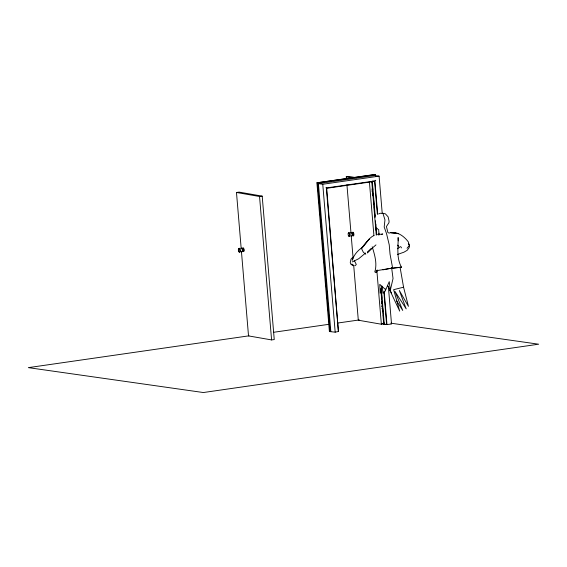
<?xml version="1.0" encoding="UTF-8"?>
<svg xmlns="http://www.w3.org/2000/svg" width="567" height="567" viewBox="0 0 567 567"><rect width="100%" height="100%" fill="white"/><g stroke="black" fill="none" stroke-linecap="round" stroke-linejoin="round"><path stroke-width="0.85" d="M377.098 271.203L377.175 269.927M378.841 235.22L378.962 233.25M243.449 250.132L243.2 249.345M352.674 234.051L352.915 233.724L352.979 234.476M374.773 271.997C377.402 263.648 374.702 254.824 372.193 246.765M387.552 285.704L390.33 290.148L393.037 278.517L391.613 267.589M381.981 286.193L380.159 293.238L379.777 284.358L385.758 289.765L389.253 281.629L390.33 290.148M401.301 247.921L401.337 247.127M377.168 270.601L376.105 270.764L392.612 268.014L390.039 254.129L389.231 244.795L386.517 233.554L384.185 227.013L384.958 219.911L383.016 213.511L380.308 213.242L378.692 213.922M353.064 258.595L352.157 260.21C353.999 254.888 357.94 249.99 362.894 247.169M367.366 252.96L370.988 248.892L371.548 248.424L367.501 252.258L375.971 244.894M407.028 248.282L409.254 245.631L408.453 242.074C404.03 236.085 396.822 230.698 389.012 233.072L387.878 232.505L386.425 226.538L388.927 222.739L389.082 221.18L388.126 216.842L385.404 213.844L382.491 213.178M375.751 180.278L374.964 180.93L326.337 187.953L338.386 331.504L335.182 332.163L329.399 331.553L316.91 182.808L374.759 174.466L375.432 174.565L375.581 176.323M352.624 257.461L351.001 259.119L350.25 262.393L350.739 264.116L353.007 265.689M361.264 248.488L362.504 247.297M355.02 265.753L356.31 264.527L354.332 260.536M365.587 253.024L358.713 258.729L352.249 261.919M338.421 331.525L326.712 188.287L374.596 181.383L377.324 213.887M361.25 248.601L362.462 247.644M400.678 246.588L397.375 248.736M372.725 191.596L372.108 191.66M382.009 302.14L381.336 302.204L381.768 302.112M382.101 303.232L381.428 303.295M364.368 245.511L362.299 247.056C366.395 243.378 368.876 237.708 374.092 235.454M326.337 187.953L326.039 187.443M381.414 234.547L382.732 233.98L377.572 234.653M377.048 271.65L375.496 272.266L377.041 271.742M372.491 189.024L371.839 189.123M381.917 306.109L382.356 306.081L381.726 306.194M382.229 307.548L382.385 307.505M381.86 308.696L382.477 308.632M374.907 180.951L377.714 214.418M397.368 254.491L403.888 252.216L407.184 250.309L409.126 247.708L409.544 245.32L408.325 243.576M400.132 267.589L403.569 287.2L393.64 289.666L399.692 311.12L389.77 290.12L391.627 293.026M382.916 269.842L392.612 268.014L401.443 267.17C396.255 257.758 398.317 247.616 398.133 237.538L398.282 240.847M372.618 191.582L372.207 191.547M316.91 182.808L375.432 174.565M330.83 331.546L318.413 183.637L374.752 175.522L379.096 176.139L382.201 213.114M318.413 183.637L322.765 184.261L379.096 176.139M248.963 335.834L28.35 367.636L203.355 392.534L538.65 344.204L390.776 323.169M273.478 332.305L329.505 324.225M337.386 323.091L358.394 320.064M329.399 331.553L330.044 331.461M380.769 288.787L383.717 323.92L383.873 322.106M381.272 288.213L384.291 324.225L385.071 324.111L383.717 323.92M384.291 324.225L386.616 324.558L391.521 324.041L388.338 286.186M346.409 178.541L346.26 176.784L348.918 176.422L356.608 177.762M241.209 248.793L236.482 192.475L239.139 192.114L262.195 196.132L274.244 339.562L271.586 339.924L248.523 335.905L241.436 251.429M236.482 192.475L259.544 196.494L262.195 196.132M392.435 268.389L401.443 267.17L399.721 267.376M353.723 265.654L358.309 320.213L359.634 320.029M358.309 320.213L381.364 324.225L384.043 323.877L382.314 323.566M372.788 194.495L372.299 194.559M372.143 190.172L371.895 190.165M386.963 324.508L384.15 291.041M372.98 195.544L372.391 195.643M373.043 181.164L374.596 181.383M346.26 176.784L352.242 177.825M352.986 233.654L353.227 234.44L352.794 234.44M351.753 263.988L353.992 265.562M365.772 254.229L363.334 252.251L361.633 248.821M376.793 228.203L378.834 229.926M397.63 245.142L398.821 246.354M396.716 301.006L402.733 310.447L395.001 291.481L406.185 308.866L399.324 290.481L408.431 306.343L403.569 287.2M382.271 286.278L382.952 293.217L385.517 290.729L385.461 288.986M378.728 230.571L379.018 234.086M383.887 292.055L386.616 324.558M372.271 181.057L375.219 216.19M375.886 224.093L376.772 234.632M372.051 181.32L372.2 183.077M372.512 186.515L372.788 190.115M373.1 193.56L373.384 197.153M373.688 200.605L373.972 204.198M374.192 206.835L374.489 210.357M374.801 213.809L375.078 217.395M375.389 220.854L375.673 224.433M375.985 227.899L376.19 230.592M381.605 294.819L381.882 298.348M382.193 301.864L382.47 305.386M382.69 308.03L383.008 311.545M383.285 315.068L383.597 318.59M371.775 181.638L376.268 235.213M369.393 181.681L373.901 235.355M377.005 272.309L381.364 324.225M346.926 184.7L350.994 233.101M351.214 235.737L353.064 257.737M322.765 184.261L335.182 332.163M317.584 182.9L330.072 331.652M259.544 196.494L271.586 339.924M238.679 249.6A2.027 0.822 82.2 0 1 239.876 248.7A2.027 0.822 82.2 0 1 240.153 251.989A2.027 0.822 82.2 0 1 238.764 250.635M240.968 248.544A1.899 0.765 82.2 0 1 242.081 248.743A1.899 0.765 82.2 0 1 242.307 251.394A1.899 0.765 82.2 0 1 241.195 251.202M242.527 249.126A1.899 0.765 82.2 0 1 243.512 248.098A1.899 0.765 82.2 0 1 244.058 250.933A1.899 0.765 82.2 0 1 242.882 250.968M348.599 233.044A2.027 0.822 82.2 0 1 349.789 233.25A2.027 0.822 82.2 0 1 350.023 236.085A2.027 0.822 82.2 0 1 348.84 235.879M350.753 232.853A1.899 0.765 82.2 0 1 352.135 233.923A1.899 0.765 82.2 0 1 351.37 236.056M352.305 233.427A1.899 0.765 82.2 0 1 353.425 232.59A1.899 0.765 82.2 0 1 353.688 235.666A1.899 0.765 82.2 0 1 352.39 234.398M352.142 233.533A1.687 0.68 82.2 0 1 353.142 232.782A1.687 0.68 82.2 0 1 353.369 235.518A1.687 0.68 82.2 0 1 352.213 234.398M242.945 249.381L243.193 250.167L242.945 249.381M368.614 239.798L363.773 245.525L369.23 239.09L368.614 239.798M394.625 233.072L390.939 232.725L398.445 233.675L394.625 233.072M238.487 248.991A1.765 0.716 82.2 0 0 239.061 251.975A1.765 0.716 82.2 0 0 239.777 249.983A1.765 0.716 82.2 0 0 238.487 248.991M242.478 248.509A1.687 0.68 82.2 0 0 243.023 251.358A1.687 0.68 82.2 0 0 243.711 249.459A1.687 0.68 82.2 0 0 242.478 248.509M348.266 233.299A1.765 0.716 82.2 0 0 348.84 236.276A1.765 0.716 82.2 0 0 349.555 234.291A1.765 0.716 82.2 0 0 348.266 233.299"/></g></svg>
